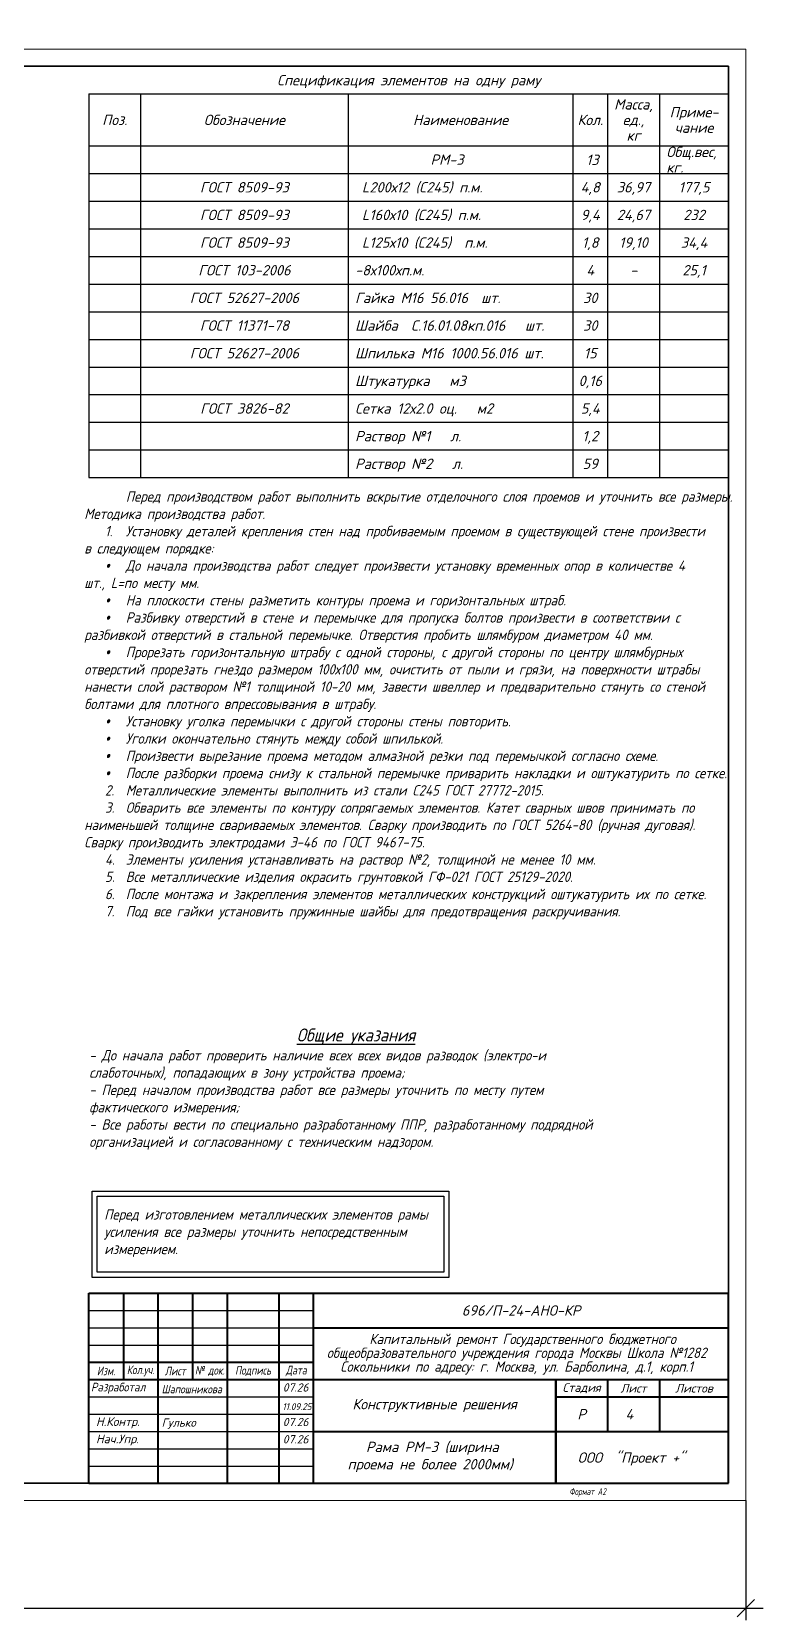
# Model space of a CAD drawing. Header units: millimetres. Extents: x 749182 to 2267578, y 70462 to 311449.
# Drawn here: x 2120225 to 2124455, y 194652 to 203844 of the extents above; entities that cross this region are included whole.
import ezdxf
from ezdxf.enums import TextEntityAlignment as Align

# ---------------------------------------------------------------- set-up
doc = ezdxf.new("R2010")
doc.units = ezdxf.units.MM
doc.layers.get('Defpoints').update_dxf_attribs({"color": 255})
doc.layers.add('CS_UNPLOTTED', color=254, linetype='Continuous', plot=False)
doc.layers.add('Shtamp', color=7, linetype='Continuous', lineweight=35)
doc.layers.add('штамп', color=7, linetype='Continuous', lineweight=25)
doc.layers.add('VPORTS', color=7, linetype='Continuous')
doc.layers.add('Текст', color=7, linetype='Continuous')
doc.styles.add('GOST', font='', dxfattribs={"width": 0.8, "oblique": 10})
doc.styles.add('GOST 2.304_new', font='isocpeur.ttf', dxfattribs={"width": 0.9, "oblique": 15})
doc.styles.add('БДА100', font='romand.shx', dxfattribs={"width": 0.7})
doc.styles.add('М2', font='isocpeui.ttf')
doc.styles.add('Юля', font='isocpeui.ttf', dxfattribs={"height": 2.8})
doc.styles.get('GOST').set_extended_font_data('GOST type A')
doc.dimstyles.new('БДА1', dxfattribs={"dimtxt": 2, "dimasz": 1, "dimexe": 0.7, "dimexo": 0, "dimgap": 0.8, "dimtad": 1, "dimdec": 0, "dimrnd": 1, "dimzin": 0, "dimdsep": 46, "dimtxsty": 'БДА100', "dimblk": 'OBLIQUE', "dimcen": 2, "dimdle": 1, "dimadec": 0, "dimazin": 0, "dimtfac": 1, "dimtdec": 0, "dimtmove": 1, "dimatfit": 3, "dimldrblk": 'NONE', "dimfxl": 0, "dimtolj": 1, "dimtzin": 0, "dimlwd": -1, "dimlwe": -1, "dimarcsym": 0})

# ---------------------------------------------------------------- blocks, each defined once
blk = doc.blocks.new('_Oblique')
at = {"color": 0, "linetype": 'ByBlock', "lineweight": -2}
blk.add_line((-0.5, -0.5), (0.5, 0.5), dxfattribs=at)
blk = doc.blocks.new('*D714')
at = {"layer": 'Defpoints', "color": 0, "transparency": 16777216}
for p, q in [((0, 0), (0, -34.62)), ((594, 0), (594, -34.62)), ((-5, -31.12), (599, -31.12))]:
    blk.add_line(p, q, dxfattribs=at)
for p in [(0, 0), (594, 0), (594, -31.12)]:
    blk.add_point(p, dxfattribs=at)
at = {"layer": 'Defpoints', "color": 0, "transparency": 16777216, "xscale": 5, "yscale": 5, "zscale": 5, "rotation": 180}
blk.add_blockref('_Oblique', (0, -31.12), dxfattribs=at)
at = {"layer": 'Defpoints', "color": 0, "transparency": 16777216, "xscale": 5, "yscale": 5, "zscale": 5}
blk.add_blockref('_Oblique', (594, -31.12), dxfattribs=at)
at = {"layer": 'Defpoints', "color": 0, "lineweight": 0, "transparency": 16777216, "insert": (105, -22.12), "char_height": 10, "attachment_point": 5, "style": 'БДА100'}
blk.add_mtext('\\A1;594', dxfattribs=at)
blk = doc.blocks.new('_None')
blk = doc.blocks.new('*D715')
at = {"layer": 'Defpoints', "color": 0, "transparency": 16777216}
for p, q in [((-15.52, -5), (-15.52, 425)), ((0, 420), (-19.02, 420)), ((0, 0), (-19.02, 0))]:
    blk.add_line(p, q, dxfattribs=at)
for p in [(-15.52, 420), (0, 420), (0, 0)]:
    blk.add_point(p, dxfattribs=at)
at = {"layer": 'Defpoints', "color": 0, "transparency": 16777216, "xscale": 5, "yscale": 5, "zscale": 5}
for p, rotation in [((-15.52, 420), 90), ((-15.52, 0), 270)]:
    blk.add_blockref('_Oblique', p, dxfattribs=dict(at, rotation=rotation))
at = {"layer": 'Defpoints', "color": 0, "lineweight": 0, "transparency": 16777216, "insert": (-24.52, 148.5), "char_height": 10, "attachment_point": 5, "rotation": 90, "style": 'БДА100'}
blk.add_mtext('\\A1;420', dxfattribs=at)
blk = doc.blocks.new('A$C88dd6df2')
at = {"layer": 'Shtamp', "linetype": 'Continuous', "lineweight": 40}
for p, q in [((-185, 55), (0, 55)), ((-185, 0), (-185, 55)), ((-175, 55), (-175, 30)), ((-165, 55), (-165, 0)), ((-155, 55), (-155, 30)), ((-145, 55), (-145, 0)), ((-130, 55), (-130, 0)), ((-120, 0), (-120, 54.99)), ((0, 0), (0, 55)), ((-120, 45), (0, 45)), ((-185, 35), (-120, 35)), ((-185, 30), (0, 30)), ((-50, 0), (-50, 30)), ((-50, 30), (-50, 0)), ((-35, 30), (-35, 15)), ((-20, 30), (-20, 15)), ((-50, 25), (0, 25)), ((-120, 15), (0, 15)), ((-185, 0), (0, 0))]:
    blk.add_line(p, q, dxfattribs=at)
at = {"layer": 'Shtamp', "linetype": 'Continuous', "lineweight": 25}
for p, q in [((-185, 50), (-120, 50)), ((-185, 45), (-120, 45)), ((-185, 40), (-120, 40)), ((-185, 25), (-120, 25)), ((-185, 20), (-120, 20)), ((-185, 15), (-120, 15)), ((-185, 10), (-120, 10)), ((-185, 5), (-120, 5))]:
    blk.add_line(p, q, dxfattribs=at)
at = {"layer": 'штамп', "lineweight": 30}
blk.add_lwpolyline([(-185, 0), (0, 0), (0, 55), (-185, 55)], close=True, dxfattribs=at)
at = {"layer": 'Shtamp', "ltscale": 33.333333, "char_height": 3, "attachment_point": 5, "style": 'М2'}
for s, insert, width, line_spacing_factor in [('{\\W1;696/П-24-АНО-КР}', (-60, 50), 120, 0.76), ('{\\fISOCPEUR|b0|i0|c204|p34;\\Q15;\\W0.9;  Капитальный ремонт Государственного бюджетного общеобразовательного учреждения города Москвы Школа №1282 Сокольники по адресу: г. Москва, ул. Барболина, д.1, корп.1}', (-61.29, 37.36), 120, 0.8), ('{\\W1;Конструктивные решения}', (-85, 22.5), 109.3351, 0.76), ('{\\W1;Р}', (-42.5, 20), 109.3351, 0.76), ('{\\W1;ООО  "Проект +"}', (-28.13, 7.03), 109.3351, 0.76)]:
    blk.add_mtext(s, dxfattribs=dict(at, insert=insert, width=width, line_spacing_factor=line_spacing_factor))
at = {"layer": 'Shtamp', "color": 18, "ltscale": 100, "true_color": 0x000000, "style": 'М2'}
for s, insert, char_height, width, attachment_point in [('{\\W0.8;\\C256;Изм.}', (-180, 32.5), 2.5, 10, 5), ('{\\W0.8;\\C256;Кол\\T0.9;.\\T1;уч.}', (-170, 32.5), 2.5, 10, 5), ('{\\W0.8;\\C256;Лист}', (-160, 32.5), 2.5, 10, 5), ('{\\W0.8;\\C256;№\\T0.75; \\T1;док.}', (-150, 32.5), 2.5, 10, 5), ('{\\W0.8;\\C256;Подпись}', (-137.5, 32.5), 2.5, 15, 5), ('{\\W0.8;\\C256;Дата}', (-125, 32.5), 2.5, 10, 5), ('\\pi0.5,t0;{\\W0.9;\\C256; Разработал}', (-186.29, 27.5), 2.5, 20, 4), ('{\\W0.85;\\C256;Шапошникова}', (-163.93, 27.24), 2.4, 25.0954, 4), ('{\\W1;\\C256;07.26}', (-128.9, 27.73), 2.4, 20, 4), ('{\\W1;\\C256;Стадия}', (-42.5, 27.5), 2.5, 15, 5), ('{\\W1;\\C256;Лист}', (-27.5, 27.5), 2.5, 15, 5), ('{\\W1;\\C256;Листов}', (-10, 27.5), 2.5, 20, 5), ('\\pi0.5,t0;{\\W1;\\C256; Н.Контр.}', (-185, 17.5), 2.5, 20, 4), ('{\\W1;\\C256;Гулько}', (-163.93, 17.24), 2.4, 25.0954, 4), ('{\\W1;\\C256;07.26}', (-128.9, 17.73), 2.4, 20, 4), ('\\pi0.5,t0;{\\W1;\\C256; Нач.Упр.}', (-185, 12.5), 2.5, 20, 4), ('{\\W1;\\C256;07.26}', (-128.9, 12.73), 2.4, 20, 4)]:
    blk.add_mtext(s, dxfattribs=dict(at, insert=insert, char_height=char_height, width=width, attachment_point=attachment_point))
blk = doc.blocks.new('*U713')
at = {"color": 44, "lineweight": 20, "ltscale": 10}
for p, q in [((594, 420), (0, 420)), ((0, 420), (0, 0)), ((594, 0), (594, 420)), ((0, 0), (594, 0))]:
    blk.add_line(p, q, dxfattribs=at)
at = {"color": 137, "lineweight": 35, "ltscale": 10}
for p, q in [((589, 415), (20, 415)), ((20, 415), (20, 5)), ((589, 5), (589, 415)), ((0, 159.8), (20, 159.8)), ((5, 89.8), (5, 159.8)), ((5, 144.8), (20, 144.8)), ((5, 129.8), (20, 129.8)), ((5, 109.8), (20, 109.8)), ((0, 89.8), (20, 89.8)), ((8.04, 89.8), (8.04, 5)), ((13.02, 89.8), (13.02, 5)), ((8.04, 64.8), (20, 64.8)), ((8.04, 30), (20, 30)), ((8.04, 5), (589, 5))]:
    blk.add_line(p, q, dxfattribs=at)
at = {"color": 44, "lineweight": 13}
for p, q in [((10, 89.8), (10, 159.8)), ((15, 89.8), (15, 159.8))]:
    blk.add_line(p, q, dxfattribs=at)
at = {"color": 0, "lineweight": 13, "char_height": 2.0408, "attachment_point": 5, "rotation": 90, "style": 'GOST'}
for s, insert, width in [('СОГЛАСОВАНО', (2.49, 117.3), 55), ('ВЗАМ. ИНВ. N', (10.53, 77.3), 25), ('ПОДПИСЬ И ДАТА', (10.53, 47.4), 34.7978), ('ИНВ. N ПОДЛ.', (10.53, 17.6), 24.8009)]:
    blk.add_mtext(s, dxfattribs=dict(at, insert=insert, width=width))
at = {"color": 44, "lineweight": 13, "style": 'GOST', "oblique": 10, "width": 0.8}
for tag in ['ФОРМАТВЕРТ', 'ФОРМАТГОРИЗ']:
    blk.add_attdef(tag, (542.98, 1.6), '', height=2, dxfattribs=at)
at = {"layer": 'Defpoints', "color": 251, "lineweight": 0}
dim = blk.add_linear_dim(base=(-15.52, 420), p1=(0, 0), p2=(0, 420), angle=90, dimstyle='БДА1', override={"dimscale": 5}, dxfattribs=at)
dim.commit()
dim.dimension.update_dxf_attribs({"geometry": '*D715', "text_midpoint": (-15.52, 148.5), "dimtype": 128})
dim = blk.add_linear_dim(base=(594, -31.12), p1=(0, 0), p2=(594, 0), dimstyle='БДА1', override={"dimscale": 5}, dxfattribs=at)
dim.commit()
dim.dimension.update_dxf_attribs({"geometry": '*D714', "text_midpoint": (105, -31.12), "dimtype": 128})

msp = doc.modelspace()

# ---------------------------------------------------------------- linework, layer by layer
at = {"layer": 'Текст', "linetype": 'Continuous', "ltscale": 20}
for p, q in [((2120554.6252, 203644.1072), (2124254.6252, 203644.1072)), ((2124254.6252, 203644.1072), (2124254.6252, 201264.1072)), ((2120554.6252, 203484.1072), (2124254.6252, 203484.1072)), ((2120554.6252, 203484.1072), (2120554.6252, 201264.1072)), ((2120854.6252, 203484.1072), (2120854.6252, 201264.1072)), ((2122054.6252, 203484.1072), (2122054.6252, 201264.1072)), ((2123354.6252, 203484.1072), (2123354.6252, 201264.1072)), ((2123554.6252, 203484.1072), (2123554.6252, 201264.1072)), ((2123854.6252, 203484.1072), (2123854.6252, 201264.1072)), ((2120554.6252, 203184.1072), (2124254.6252, 203184.1072)), ((2120554.6252, 203024.1072), (2124254.6252, 203024.1072)), ((2120554.6252, 202864.1072), (2124254.6252, 202864.1072)), ((2120554.6252, 202704.1072), (2124254.6252, 202704.1072)), ((2120554.6252, 202544.1072), (2124254.6252, 202544.1072)), ((2120554.6252, 202384.1072), (2124254.6252, 202384.1072)), ((2120554.6252, 202224.1072), (2124254.6252, 202224.1072)), ((2120554.6252, 202064.1072), (2124254.6252, 202064.1072)), ((2120554.6252, 201904.1072), (2124254.6252, 201904.1072)), ((2120554.6252, 201744.1072), (2124254.6252, 201744.1072)), ((2120554.6252, 201584.1072), (2124254.6252, 201584.1072)), ((2120554.6252, 201424.1072), (2124254.6252, 201424.1072)), ((2120554.6252, 201264.1072), (2124254.6252, 201264.1072))]:
    msp.add_line(p, q, dxfattribs=at)
at = {"layer": 'Текст', "ltscale": 20}
for points in [[(2120573.5819, 197135.3909), (2122637.4092, 197135.3909), (2122637.4092, 196635.9464), (2120573.5819, 196635.9464)], [(2120603.5819, 197105.3909), (2122607.4092, 197105.3909), (2122607.4092, 196665.9464), (2120603.5819, 196665.9464)]]:
    msp.add_lwpolyline(points, close=True, dxfattribs=at)

# ---------------------------------------------------------------- block references
at = {"xscale": 20, "yscale": 20, "zscale": 20}
msp.add_blockref('*U713', (2112474.6252, 195344.1072), dxfattribs=at).add_auto_attribs({'ФОРМАТГОРИЗ': 'Формат А2'})
at = {"layer": 'VPORTS', "ltscale": 100, "xscale": 20, "yscale": 20, "zscale": 20}
msp.add_blockref('A$C88dd6df2', (2124254.6252, 195444.1072), dxfattribs=at)

# ---------------------------------------------------------------- texts
at = {"color": 0, "lineweight": -3, "ltscale": 0.071429, "char_height": 60, "attachment_point": 1, "style": 'М2'}
for s, insert, width in [('\\pi78.64797;4', (2123579.5785, 195874.3364), 194.341398), ('\\pi138.02962;Рама РМ-3 {\\C256;(ширина \\P\\pi31.62053;проема \\A1;не более 2000мм\\A0;)}', (2122019.466, 195684.7207), 1057.195604)]:
    msp.add_mtext(s, dxfattribs=dict(at, insert=insert, width=width))
at = {"layer": 'CS_UNPLOTTED', "lineweight": -3, "ltscale": 0.071429, "insert": (2121659.6593, 195907.9142), "char_height": 40, "width": 194.341398, "attachment_point": 1, "style": 'Юля'}
msp.add_mtext('\\pi14.53509;{\\W0.95;11.09.25}', dxfattribs=at)
at = {"layer": 'Текст', "linetype": 'Continuous', "ltscale": 20, "style": 'М2'}
for s, p in [('Спецификация элементов на одну раму', (2122404.6252, 203564.1072)), ('Масса,', (2123704.6252, 203424.1072)), ('Поз.', (2120704.6252, 203334.1072)), ('Обозначение', (2121454.6252, 203334.1072)), ('Наименование', (2122704.6252, 203334.1072)), ('Кол.', (2123454.6252, 203334.1072)), ('ед.,', (2123704.6252, 203334.1072)), ('Приме-', (2124054.6252, 203379.1072)), ('кг', (2123704.6252, 203244.1072)), ('чание', (2124054.6252, 203289.1072)), ('РМ-3', (2122626.4882, 203104.1072)), ('13', (2123467.2923, 203103.3231)), ('ГОСТ 8509-93', (2121454.6252, 202944.1072)), ('4,8', (2123454.6252, 202944.1072)), ('36,97', (2123704.5315, 202944.1572)), ('177,5', (2124054.6252, 202944.1072)), ('ГОСТ 8509-93', (2121454.6252, 202784.1072)), ('9,4', (2123454.6252, 202784.1072)), ('24,67', (2123704.5315, 202784.1572)), ('232', (2124054.6252, 202784.1072)), ('ГОСТ 8509-93', (2121454.6252, 202624.1072)), ('1,8', (2123454.6252, 202624.1072)), ('19,10', (2123704.5315, 202624.2572)), ('34,4', (2124054.6252, 202624.1072)), ('ГОСТ 103-2006', (2121454.6252, 202464.1072)), ('4', (2123454.6252, 202464.1072)), ('-', (2123704.6252, 202464.1072)), ('-', (2123707.1252, 202464.1072)), ('25,1', (2124054.6252, 202464.1072)), ('ГОСТ 52627-2006', (2121454.6252, 202304.1072)), ('30', (2123454.6252, 202304.1072)), ('ГОСТ 11371-78', (2121454.6252, 202144.1072)), ('30', (2123454.6252, 202144.1072)), ('ГОСТ 52627-2006', (2121454.6252, 201984.1072)), ('15', (2123454.6252, 201984.1072)), ('0,16', (2123454.6252, 201824.1072)), ('ГОСТ 3826-82', (2121454.6252, 201664.1072)), ('5,4', (2123454.6252, 201664.1072)), ('1,2', (2123454.6252, 201504.1072)), ('59', (2123454.6252, 201344.1072))]:
    msp.add_text(s, height=60, dxfattribs=at).set_placement(p, align=Align.MIDDLE_CENTER)
for s, p in [('Общ.вес, ', (2123894.6252, 203149.1072)), ('кг.', (2123894.6252, 203059.1072)), ('L200х12 (С245) п.м.', (2122134.1889, 202944.1072)), ('L160х10 (С245) п.м.', (2122134.1889, 202784.1072)), ('L125х10 (С245)  п.м.', (2122134.1889, 202624.1072)), ('-8х100хп.м.', (2122094.6252, 202464.1072)), ('Гайка М16 56.016  шт.', (2122094.6252, 202304.1072)), ('Шайба  С.16.01.08кп.016   шт.', (2122094.6252, 202144.1072)), ('Шпилька М16 1000.56.016 шт.', (2122094.6252, 201984.1072)), ('Штукатурка   м3', (2122094.6252, 201824.1072)), ('Сетка 12х2.0 оц.   м2', (2122094.6252, 201664.1072)), ('Раствор №1   л.', (2122094.6252, 201504.1072)), ('Раствор №2   л.', (2122094.6252, 201344.1072))]:
    msp.add_text(s, height=60, dxfattribs=at).set_placement(p, align=Align.MIDDLE_LEFT)
at = {"layer": 'Текст', "ltscale": 20, "char_height": 60, "attachment_point": 1, "style": 'GOST 2.304_new'}
for s, width, gutter_width, heights, insert in [('       Перед производством работ выполнить вскрытие отделочного слоя проемов и уточнить все размеры. \\PМетодика производства работ.\\P\\pi120;1.^IУстановку деталей крепления стен над пробиваемым проемом в существующей стене произвести в следующем порядке: \\P{\\fSymbol|b0|i1|c2|p18;·^I}До начала производства работ следует произвести установку временных опор в количестве 4 шт., L=по месту мм. \\P{\\fSymbol|b0|i1|c2|p18;·^I}На плоскости стены разметить контуры проема и горизонтальных штраб. \\P{\\fSymbol|b0|i1|c2|p18;·^I}Разбивку отверстий в стене и перемычке для пропуска болтов произвести в соответствии с разбивкой отверстий в стальной перемычке. Отверстия пробить шлямбуром диаметром 40 мм. \\P{\\fSymbol|b0|i1|c2|p18;·^I}Прорезать горизонтальную штрабу с одной стороны, с другой стороны по центру шлямбурных отверстий прорезать гнездо размером 100х100 мм, очистить от пыли и грязи, на поверхности штрабы нанести слой раствором №1 толщиной 10-20 мм, завести швеллер и предварительно стянуть со стеной болтами для плотного впрессовывания в штрабу. \\P{\\fSymbol|b0|i1|c2|p18;·^I}Установку уголка перемычки с другой стороны стены повторить. \\P{\\fSymbol|b0|i1|c2|p18;·^I}Уголки окончательно стянуть между собой шпилькой. \\P{\\fSymbol|b0|i1|c2|p18;·^I}Произвести вырезание проема методом алмазной резки под перемычкой согласно схеме. \\P{\\fSymbol|b0|i1|c2|p18;·^I}После разборки проема снизу к стальной перемычке приварить накладки и оштукатурить по сетке. \\P2.^IМеталлические элементы выполнить из стали С245 ГОСТ 27772-2015. \\P3.^IОбварить все элементы по контуру сопрягаемых элементов. Катет сварных швов принимать по наименьшей толщине свариваемых элементов. Сварку производить по ГОСТ 5264-80 (ручная дуговая). Сварку производить электродами Э-46 по ГОСТ 9467-75.\\P4.^IЭлементы усиления устанавливать на раствор №2, толщиной не менее 10 мм. \\P5.^IВсе металлические изделия окрасить грунтовкой ГФ-021 ГОСТ 25129-2020. \\P6.^IПосле монтажа и закрепления элементов металлических конструкций оштукатурить их по сетке.\\P7.^IПод все гайки установить пружинные шайбы для предотвращения раскручивания. ', 3584.340827, 1500, [4759.4016], (2120528.4342, 201184.6889)), ('^I^I^I^I^I{\\H1.25x;\\LОбщие указания\\P}- До начала работ проверить наличие всех всех видов разводок (электро-и слаботочных), попадающих в зону устройства проема;\\P- Перед началом производства работ все размеры уточнить по месту путем фактического измерения;\\P- Все работы вести по специально разработанному ППР, разработанному подрядной организацией и согласованному с техническим надзором.', 2903.174826, 125, [0], (2120557.1655, 198075.8902)), ('Перед изготовлением металлических элементов рамы усиления все размеры уточнить непосредственным измерением.', 1952.323026, 125, [0], (2120643.8099, 197030.0667))]:
    msp.add_mtext_dynamic_manual_height_columns(s, width=width, gutter_width=gutter_width, heights=heights, dxfattribs=dict(at, insert=insert))

doc.saveas('drawing.dxf')
